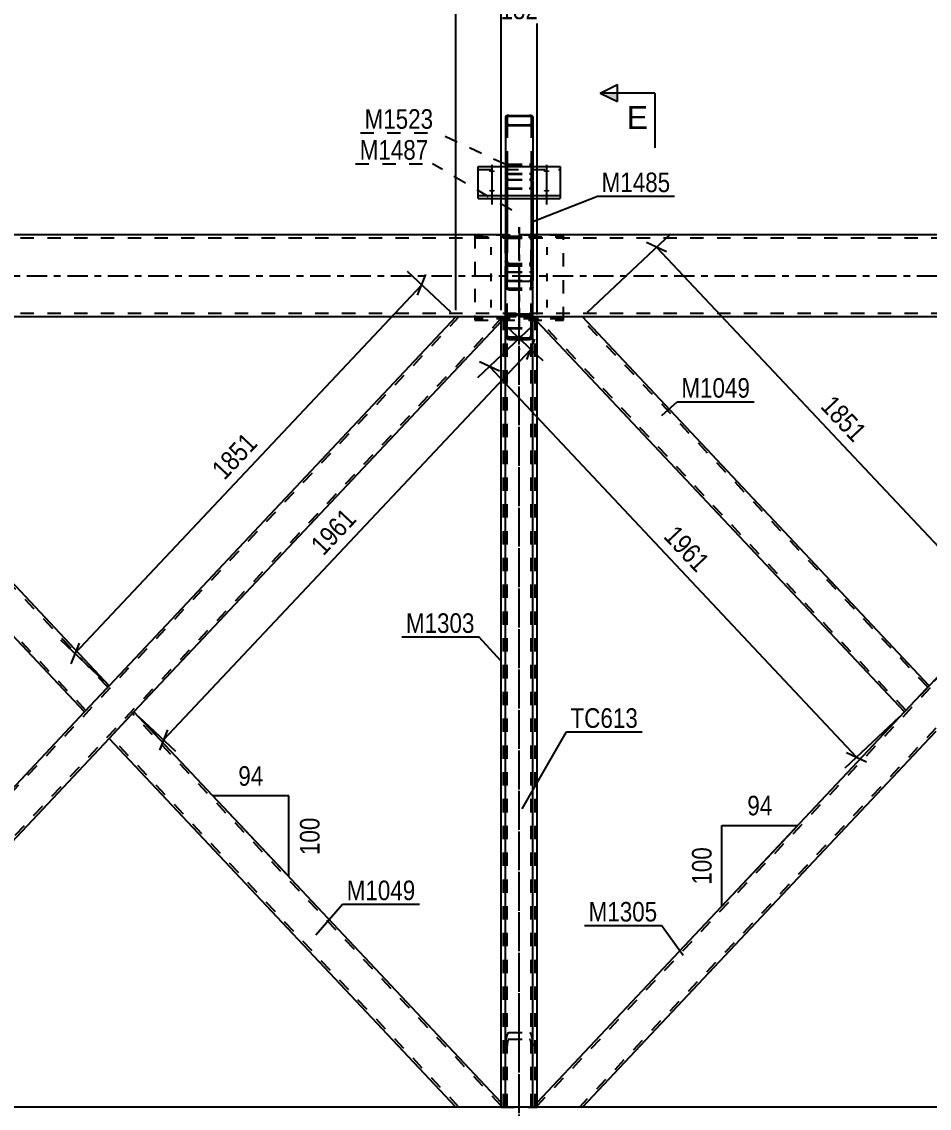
# Model space of a CAD drawing. Header units: millimetres. Extents: x 0 to 1189, y 0 to 841.
# Drawn here: x 655.9 to 788.7, y 526.5 to 685.4 of the extents above; entities that cross this region are included whole.
import ezdxf

# ---------------------------------------------------------------- set-up
doc = ezdxf.new("R2010")
doc.units = ezdxf.units.MM
doc.linetypes.add('DXK_LINE_DOT2', pattern=[3.9198, 1.9599, -1.9599])
doc.linetypes.add('DXK_LINE_DOT3', pattern=[5.9187, 2.979, -0.9799, 0.9799, -0.9799])
doc.styles.add('Arial', font='ARIAL.TTF', dxfattribs={"height": 0.2})
doc.styles.add('Arial Narrow', font='ARIALN.TTF', dxfattribs={"height": 0.2})

# ---------------------------------------------------------------- blocks, each defined once
blk = doc.blocks.new('Part-814467843-4843 - 4692')
at = {"color": 7, "linetype": 'DXK_LINE_DOT2'}
for p, q in [((839.86, 642.25), (731.33, 526.84)), ((846.05, 642.25), (839.42, 642.25)), ((846.05, 642.05), (737.51, 526.65)), ((788.69, 588.3), (785.06, 584.45)), ((792.31, 584.45), (788.69, 580.59)), ((737.95, 526.65), (731.33, 526.65))]:
    blk.add_line(p, q, dxfattribs=at)
at = {"color": 2, "linetype": 'Continuous'}
for p, q in [((839.42, 642.25), (788.69, 588.3)), ((846.05, 641.59), (846.05, 642.25)), ((846.05, 641.59), (792.31, 584.45)), ((785.06, 584.45), (731.33, 527.31)), ((788.69, 580.59), (737.95, 526.65)), ((731.33, 526.65), (731.33, 527.31))]:
    blk.add_line(p, q, dxfattribs=at)
blk = doc.blocks.new('Part-814467843-4848 - 4692')
at = {"color": 2, "linetype": 'Continuous'}
for p, q in [((611.32, 641.59), (611.32, 642.25)), ((668.68, 588.3), (617.95, 642.25)), ((665.06, 584.45), (611.32, 641.59)), ((668.68, 588.3), (668.25, 587.83)), ((668.25, 587.83), (665.06, 584.45))]:
    blk.add_line(p, q, dxfattribs=at)
at = {"color": 7, "linetype": 'DXK_LINE_DOT2'}
for p, q in [((617.95, 642.25), (611.32, 642.25)), ((668.47, 588.07), (617.51, 642.25)), ((665.28, 584.68), (611.32, 642.05)), ((668.65, 588.26), (668.25, 587.83)), ((665.28, 584.68), (665.3, 584.7))]:
    blk.add_line(p, q, dxfattribs=at)
blk = doc.blocks.new('Part-814467843-4720 - 4692')
at = {"color": 2, "linetype": 'Continuous'}
for p, q in [((722.68, 659.56), (722.68, 664.26)), ((722.68, 664.26), (734.68, 664.26)), ((734.68, 664.26), (734.68, 659.56)), ((722.68, 660.01), (734.68, 660.01)), ((722.68, 659.56), (734.68, 659.56))]:
    blk.add_line(p, q, dxfattribs=at)
at = {"color": 7, "linetype": 'DXK_LINE_DOT2'}
blk.add_line((722.68, 663.8), (734.68, 663.8), dxfattribs=at)
blk = doc.blocks.new('Part-814467843-4857 - 4692')
at = {"color": 7, "linetype": 'DXK_LINE_DOT2'}
for p, q in [((719.86, 642.25), (611.32, 526.84)), ((726.05, 642.25), (719.42, 642.25)), ((726.05, 642.05), (617.51, 526.65)), ((668.68, 588.3), (665.06, 584.45)), ((672.31, 584.45), (668.68, 580.59)), ((617.95, 526.65), (611.32, 526.65))]:
    blk.add_line(p, q, dxfattribs=at)
at = {"color": 2, "linetype": 'Continuous'}
for p, q in [((719.42, 642.25), (668.68, 588.3)), ((726.05, 641.59), (726.05, 642.25)), ((726.05, 641.59), (672.31, 584.45)), ((665.06, 584.45), (611.32, 527.31)), ((668.68, 580.59), (617.95, 526.65)), ((611.32, 526.65), (611.32, 527.31))]:
    blk.add_line(p, q, dxfattribs=at)
blk = doc.blocks.new('Bolt-814467843-4730 - 4692')
at = {"linetype": 'Continuous'}
for points in [[(732.68, 663.42), (732.59, 663.42), (732.51, 663.43), (732.43, 663.45), (732.36, 663.47), (732.3, 663.5), (732.27, 663.53), (732.25, 663.56), (732.25, 663.59), (732.27, 663.62), (732.3, 663.65), (732.36, 663.67), (732.43, 663.69), (732.51, 663.71), (732.59, 663.72), (732.68, 663.72), (732.78, 663.72), (732.86, 663.71), (732.94, 663.69), (733.01, 663.67), (733.07, 663.65), (733.1, 663.62), (733.12, 663.59), (733.12, 663.56), (733.1, 663.53), (733.07, 663.5), (733.01, 663.47), (732.94, 663.45), (732.86, 663.43), (732.78, 663.42)], [(732.68, 660.55), (732.59, 660.55), (732.51, 660.56), (732.43, 660.58), (732.36, 660.6), (732.3, 660.62), (732.27, 660.65), (732.25, 660.68), (732.25, 660.71), (732.27, 660.75), (732.3, 660.77), (732.36, 660.8), (732.43, 660.82), (732.51, 660.84), (732.59, 660.85), (732.68, 660.85), (732.78, 660.85), (732.86, 660.84), (732.94, 660.82), (733.01, 660.8), (733.07, 660.77), (733.1, 660.75), (733.12, 660.71), (733.12, 660.68), (733.1, 660.65), (733.07, 660.62), (733.01, 660.6), (732.94, 660.58), (732.86, 660.56), (732.78, 660.55)]]:
    blk.add_hatch(color=1, dxfattribs=at).paths.add_polyline_path(points)
at = {"color": 1, "linetype": 'Continuous'}
for p, q in [((732.68, 664.51), (732.68, 661.58)), ((732.68, 661.64), (732.68, 658.71))]:
    blk.add_line(p, q, dxfattribs=at)
blk = doc.blocks.new('Part-814467843-4765 - 4692')
at = {"color": 7, "linetype": 'DXK_LINE_DOT2'}
for p, q in [((726.68, 664.41), (726.72, 664.47)), ((726.72, 664.47), (726.82, 664.53)), ((726.72, 664.47), (726.72, 664.47)), ((726.82, 664.53), (726.98, 664.57)), ((726.82, 664.53), (726.82, 664.53)), ((726.94, 664.44), (726.92, 664.41)), ((726.99, 664.47), (726.94, 664.44)), ((726.98, 664.57), (727.16, 664.58)), ((727.07, 664.49), (726.99, 664.47)), ((727.16, 664.49), (727.07, 664.49)), ((727.16, 664.58), (730.2, 664.58)), ((727.16, 664.49), (730.2, 664.49)), ((730.2, 664.58), (730.39, 664.57)), ((730.29, 664.49), (730.2, 664.49)), ((730.37, 664.47), (730.29, 664.49)), ((730.42, 664.44), (730.37, 664.47)), ((730.39, 664.57), (730.54, 664.53)), ((730.44, 664.41), (730.42, 664.44)), ((730.54, 664.53), (730.65, 664.47)), ((730.65, 664.47), (730.68, 664.41)), ((726.68, 664.26), (726.68, 659.56)), ((726.72, 663.23), (726.68, 663.3)), ((726.82, 663.18), (726.72, 663.23)), ((726.98, 663.14), (726.82, 663.18)), ((726.92, 664.41), (726.92, 653.93)), ((726.92, 663.3), (726.94, 663.27)), ((726.94, 663.27), (726.99, 663.24)), ((727.16, 663.12), (726.98, 663.14)), ((726.99, 663.24), (727.07, 663.22)), ((727.07, 663.22), (727.16, 663.21)), ((727.16, 663.21), (730.2, 663.21)), ((727.16, 663.12), (730.2, 663.12)), ((730.2, 663.21), (730.29, 663.22)), ((730.39, 663.14), (730.2, 663.12)), ((730.29, 663.22), (730.37, 663.24)), ((730.37, 663.24), (730.42, 663.27)), ((730.54, 663.18), (730.39, 663.14)), ((730.42, 663.27), (730.44, 663.3)), ((730.44, 664.41), (730.44, 653.93)), ((730.65, 663.23), (730.54, 663.18)), ((730.68, 663.3), (730.65, 663.23)), ((730.68, 664.41), (730.68, 653.93)), ((730.68, 654.25), (726.68, 654.25)), ((726.68, 654.25), (726.68, 653.93)), ((726.92, 654.07), (726.68, 654.07)), ((726.68, 653.93), (726.72, 653.87)), ((726.72, 653.87), (726.82, 653.81)), ((726.82, 653.81), (726.98, 653.77)), ((726.94, 653.9), (726.92, 653.93)), ((726.99, 653.87), (726.94, 653.9)), ((726.98, 653.77), (727.16, 653.76)), ((727.07, 653.85), (726.99, 653.87)), ((727.16, 653.85), (727.07, 653.85)), ((727.16, 653.85), (730.2, 653.85)), ((727.16, 653.76), (730.2, 653.76)), ((730.29, 653.85), (730.2, 653.85)), ((730.2, 653.76), (730.39, 653.77)), ((730.37, 653.87), (730.29, 653.85)), ((730.42, 653.9), (730.37, 653.87)), ((730.39, 653.77), (730.54, 653.81)), ((730.44, 653.93), (730.42, 653.9)), ((730.44, 654.07), (730.68, 654.07)), ((730.54, 653.81), (730.65, 653.87)), ((730.65, 653.87), (730.68, 653.93))]:
    blk.add_line(p, q, dxfattribs=at)
at = {"color": 2, "linetype": 'Continuous'}
for p, q in [((726.68, 664.41), (726.68, 664.26)), ((726.68, 664.41), (726.68, 664.41)), ((726.68, 659.56), (726.68, 654.25))]:
    blk.add_line(p, q, dxfattribs=at)
blk = doc.blocks.new('Bolt-814467843-4852 - 4692')
at = {"linetype": 'Continuous'}
for points in [[(724.68, 663.42), (724.59, 663.42), (724.51, 663.43), (724.43, 663.45), (724.36, 663.47), (724.3, 663.5), (724.27, 663.53), (724.25, 663.56), (724.25, 663.59), (724.27, 663.62), (724.3, 663.65), (724.36, 663.67), (724.43, 663.69), (724.51, 663.71), (724.59, 663.72), (724.68, 663.72), (724.78, 663.72), (724.86, 663.71), (724.94, 663.69), (725.01, 663.67), (725.07, 663.65), (725.1, 663.62), (725.12, 663.59), (725.12, 663.56), (725.1, 663.53), (725.07, 663.5), (725.01, 663.47), (724.94, 663.45), (724.86, 663.43), (724.78, 663.42)], [(724.68, 660.55), (724.59, 660.55), (724.51, 660.56), (724.43, 660.58), (724.36, 660.6), (724.3, 660.62), (724.27, 660.65), (724.25, 660.68), (724.25, 660.71), (724.27, 660.75), (724.3, 660.77), (724.36, 660.8), (724.43, 660.82), (724.51, 660.84), (724.59, 660.85), (724.68, 660.85), (724.78, 660.85), (724.86, 660.84), (724.94, 660.82), (725.01, 660.8), (725.07, 660.77), (725.1, 660.75), (725.12, 660.71), (725.12, 660.68), (725.1, 660.65), (725.07, 660.62), (725.01, 660.6), (724.94, 660.58), (724.86, 660.56), (724.78, 660.55)]]:
    blk.add_hatch(color=1, dxfattribs=at).paths.add_polyline_path(points)
at = {"color": 1, "linetype": 'Continuous'}
for p, q in [((724.68, 664.51), (724.68, 661.58)), ((724.68, 661.64), (724.68, 658.71))]:
    blk.add_line(p, q, dxfattribs=at)
blk = doc.blocks.new('Part-814467843-5156 - 4692')
at = {"color": 7, "linetype": 'DXK_LINE_DOT2'}
for p, q in [((726.72, 662.27), (726.68, 662.21)), ((726.68, 662.21), (726.68, 659.56)), ((726.82, 662.32), (726.72, 662.27)), ((726.98, 662.36), (726.82, 662.32)), ((726.92, 662.21), (726.94, 662.24)), ((726.92, 662.21), (726.92, 647.65)), ((726.94, 662.24), (726.99, 662.26)), ((727.16, 662.37), (726.98, 662.36)), ((726.99, 662.26), (727.07, 662.28)), ((727.07, 662.28), (727.16, 662.29)), ((727.16, 662.37), (730.2, 662.37)), ((727.16, 662.29), (730.2, 662.29)), ((730.39, 662.36), (730.2, 662.37)), ((730.2, 662.29), (730.3, 662.28)), ((730.3, 662.28), (730.37, 662.26)), ((730.37, 662.26), (730.42, 662.24)), ((730.54, 662.32), (730.39, 662.36)), ((730.42, 662.24), (730.44, 662.21)), ((730.44, 662.21), (730.44, 647.65)), ((730.65, 662.27), (730.54, 662.32)), ((730.68, 662.21), (730.65, 662.27)), ((730.68, 662.21), (730.68, 659.56)), ((726.68, 661.17), (726.72, 661.1)), ((726.72, 661.1), (726.82, 661.05)), ((726.82, 661.05), (726.98, 661.02)), ((726.94, 661.14), (726.92, 661.17)), ((726.99, 661.11), (726.94, 661.14)), ((726.98, 661.02), (727.16, 661)), ((727.07, 661.09), (726.99, 661.11)), ((727.16, 661.09), (727.07, 661.09)), ((727.16, 661.09), (730.2, 661.09)), ((727.16, 661), (730.2, 661)), ((730.3, 661.09), (730.2, 661.09)), ((730.2, 661), (730.39, 661.02)), ((730.37, 661.11), (730.3, 661.09)), ((730.42, 661.14), (730.37, 661.11)), ((730.39, 661.02), (730.54, 661.05)), ((730.44, 661.17), (730.42, 661.14)), ((730.54, 661.05), (730.65, 661.1)), ((730.65, 661.1), (730.68, 661.17)), ((726.68, 648.69), (726.72, 648.76)), ((726.72, 648.76), (726.82, 648.81)), ((726.82, 648.81), (726.98, 648.85)), ((726.94, 648.73), (726.92, 648.69)), ((726.99, 648.75), (726.94, 648.73)), ((726.98, 648.85), (727.16, 648.86)), ((727.07, 648.77), (726.99, 648.75)), ((727.16, 648.78), (727.07, 648.77)), ((727.16, 648.86), (730.2, 648.86)), ((727.16, 648.78), (730.2, 648.78)), ((730.2, 648.86), (730.39, 648.85)), ((730.3, 648.77), (730.2, 648.78)), ((730.37, 648.75), (730.3, 648.77)), ((730.37, 648.75), (730.39, 648.75)), ((730.39, 648.85), (730.54, 648.81)), ((730.39, 648.75), (730.42, 648.73)), ((730.44, 648.69), (730.42, 648.73)), ((730.54, 648.81), (730.65, 648.76)), ((730.65, 648.76), (730.68, 648.69)), ((726.92, 647.65), (726.94, 647.62)), ((726.94, 647.62), (726.99, 647.6)), ((726.99, 647.6), (727.07, 647.58)), ((727.07, 647.58), (727.16, 647.57)), ((727.16, 647.57), (730.2, 647.57)), ((730.2, 647.57), (730.3, 647.58)), ((730.3, 647.58), (730.37, 647.6)), ((730.37, 647.6), (730.42, 647.62)), ((730.42, 647.62), (730.44, 647.65))]:
    blk.add_line(p, q, dxfattribs=at)
at = {"color": 2, "linetype": 'Continuous'}
for p, q in [((726.68, 659.56), (726.68, 647.65)), ((730.68, 659.56), (730.68, 647.65)), ((726.72, 647.59), (726.68, 647.65)), ((726.82, 647.54), (726.72, 647.59)), ((726.98, 647.5), (726.82, 647.54)), ((727.16, 647.49), (726.98, 647.5)), ((727.16, 647.49), (730.2, 647.49)), ((730.39, 647.5), (730.2, 647.49)), ((730.54, 647.54), (730.39, 647.5)), ((730.65, 647.59), (730.54, 647.54)), ((730.68, 647.65), (730.65, 647.59))]:
    blk.add_line(p, q, dxfattribs=at)
blk = doc.blocks.new('Part-814467843-4838 - 4692')
at = {"color": 2, "linetype": 'Continuous'}
for p, q in [((731.33, 641.59), (731.33, 642.25)), ((788.69, 588.3), (737.95, 642.25)), ((785.06, 584.45), (731.33, 641.59)), ((788.69, 588.3), (788.25, 587.83)), ((788.25, 587.83), (785.06, 584.45))]:
    blk.add_line(p, q, dxfattribs=at)
at = {"color": 7, "linetype": 'DXK_LINE_DOT2'}
for p, q in [((737.95, 642.25), (731.33, 642.25)), ((788.47, 588.07), (737.51, 642.25)), ((785.28, 584.68), (731.33, 642.05)), ((788.65, 588.26), (788.25, 587.83)), ((785.28, 584.68), (785.3, 584.7))]:
    blk.add_line(p, q, dxfattribs=at)
blk = doc.blocks.new('Part-814467843-4850 - 4692')
at = {"color": 7, "linetype": 'DXK_LINE_DOT3'}
blk.add_line((728.68, 519.86), (728.68, 649.63), dxfattribs=at)
at = {"color": 7, "linetype": 'DXK_LINE_DOT2'}
for p, q in [((726.82, 640.58), (726.72, 640.53)), ((726.98, 640.62), (726.82, 640.58)), ((727.16, 640.63), (726.98, 640.62)), ((727.16, 640.63), (730.2, 640.63)), ((730.2, 640.63), (730.39, 640.62)), ((730.39, 640.62), (730.42, 640.61)), ((730.42, 640.61), (730.54, 640.58)), ((730.65, 640.53), (730.54, 640.58)), ((726.72, 640.53), (726.68, 640.47)), ((726.68, 639.42), (726.68, 640.47)), ((726.68, 639.41), (726.68, 639.42)), ((726.68, 639.42), (726.68, 639.41)), ((726.68, 639.42), (726.72, 639.36)), ((726.72, 639.36), (726.82, 639.31)), ((726.82, 639.31), (726.98, 639.27)), ((726.92, 640.47), (726.94, 640.5)), ((726.92, 526.65), (726.92, 640.47)), ((726.94, 639.39), (726.92, 639.42)), ((726.94, 640.5), (726.99, 640.53)), ((726.99, 639.36), (726.94, 639.39)), ((726.98, 639.27), (726.99, 639.27)), ((726.99, 640.53), (727.07, 640.54)), ((727.07, 639.35), (726.99, 639.36)), ((726.99, 639.27), (727.16, 639.26)), ((727.07, 640.54), (727.16, 640.55)), ((727.16, 639.34), (727.07, 639.35)), ((727.16, 640.55), (730.2, 640.55)), ((727.16, 639.34), (730.2, 639.34)), ((727.16, 639.26), (730.2, 639.26)), ((730.2, 640.55), (730.3, 640.54)), ((730.3, 639.35), (730.2, 639.34)), ((730.2, 639.26), (730.39, 639.27)), ((730.3, 640.54), (730.37, 640.53)), ((730.37, 639.36), (730.3, 639.35)), ((730.37, 640.53), (730.42, 640.5)), ((730.42, 639.39), (730.37, 639.36)), ((730.39, 639.27), (730.54, 639.31)), ((730.42, 640.5), (730.44, 640.47)), ((730.44, 639.42), (730.42, 639.39)), ((730.44, 526.65), (730.44, 640.47)), ((730.54, 639.31), (730.65, 639.36)), ((730.68, 640.47), (730.65, 640.53)), ((730.65, 639.36), (730.68, 639.42)), ((730.68, 639.41), (730.68, 640.47)), ((726.98, 537.41), (727.16, 537.55)), ((727.16, 537.55), (730.2, 537.55)), ((730.2, 537.55), (730.39, 537.41)), ((726.68, 535.63), (726.72, 536.37)), ((726.94, 536), (726.92, 535.63)), ((727.16, 536.59), (727.07, 536.52)), ((727.16, 536.59), (730.2, 536.59)), ((730.3, 536.52), (730.2, 536.59)), ((730.44, 535.63), (730.42, 536)), ((730.65, 536.37), (730.68, 535.63)), ((730.39, 526.65), (730.2, 526.65)), ((730.54, 526.65), (730.44, 526.65))]:
    blk.add_line(p, q, dxfattribs=at)
at = {"color": 2, "linetype": 'Continuous'}
for p, q in [((726.68, 526.65), (726.68, 639.41)), ((730.68, 526.65), (730.68, 639.41)), ((730.2, 526.65), (726.68, 526.65)), ((730.54, 526.65), (730.2, 526.65)), ((730.65, 526.65), (730.54, 526.65)), ((730.68, 526.65), (730.65, 526.65))]:
    blk.add_line(p, q, dxfattribs=at)
at = {"color": 7, "linetype": 'DXK_LINE_DOT2'}
for centre, radius, start, end in [((729.52, 536.22), 2.8, 154.9513, 176.9968), ((727.85, 536.22), 2.8, 3.0032, 25.0487), ((728.34, 535.92), 1.4, 154.9513, 176.9968), ((729.03, 535.92), 1.4, 3.0032, 25.0487)]:
    blk.add_arc(centre, radius, start, end, dxfattribs=at)
blk = doc.blocks.new('Part-814467843-4893 - 4692')
at = {"color": 7, "linetype": 'DXK_LINE_DOT3'}
blk.add_line((728.69, 516.65), (728.69, 652.25), dxfattribs=at)
at = {"color": 7, "linetype": 'DXK_LINE_DOT2'}
for p, q in [((731.33, 642.25), (726.05, 642.25)), ((726.05, 641.59), (726.05, 642.25)), ((726.37, 526.65), (726.37, 642.25)), ((731.01, 526.65), (731.01, 642.25)), ((731.33, 641.59), (731.33, 642.25)), ((726.05, 526.65), (726.05, 527.31)), ((726.05, 526.65), (731.33, 526.65)), ((731.33, 526.65), (731.33, 527.31))]:
    blk.add_line(p, q, dxfattribs=at)
at = {"color": 2, "linetype": 'Continuous'}
for p, q in [((726.05, 527.31), (726.05, 641.59)), ((731.33, 527.31), (731.33, 641.59))]:
    blk.add_line(p, q, dxfattribs=at)
blk = doc.blocks.new('Part-814467843-5125 - 4692')
at = {"color": 7, "linetype": 'DXK_LINE_DOT3'}
blk.add_line((728.68, 655.36), (728.68, 637.42), dxfattribs=at)
at = {"color": 7, "linetype": 'DXK_LINE_DOT2'}
for p, q in [((726.68, 653.56), (726.72, 653.76)), ((726.68, 647.65), (726.68, 653.56)), ((726.94, 653.66), (726.92, 653.56)), ((726.92, 642.27), (726.92, 653.56)), ((726.99, 653.74), (726.94, 653.66)), ((726.98, 654.03), (727.16, 654.07)), ((727.07, 653.8), (726.99, 653.74)), ((727.16, 653.82), (727.07, 653.8)), ((727.16, 654.07), (730.2, 654.07)), ((727.16, 653.82), (730.2, 653.82)), ((730.2, 654.07), (730.39, 654.03)), ((730.3, 653.8), (730.2, 653.82)), ((730.37, 653.74), (730.3, 653.8)), ((730.42, 653.66), (730.37, 653.74)), ((730.44, 653.56), (730.42, 653.66)), ((730.44, 642.27), (730.44, 653.56)), ((730.65, 653.76), (730.68, 653.56)), ((730.68, 647.65), (730.68, 653.56)), ((726.72, 650.13), (726.68, 650.33)), ((726.92, 650.33), (726.94, 650.23)), ((726.94, 650.23), (726.99, 650.15)), ((726.99, 650.15), (727.07, 650.09)), ((730.3, 650.09), (730.37, 650.15)), ((730.37, 650.15), (730.42, 650.23)), ((730.42, 650.23), (730.44, 650.33)), ((730.68, 650.33), (730.65, 650.13)), ((727.16, 649.82), (726.98, 649.85)), ((727.07, 650.09), (727.16, 650.07)), ((727.16, 650.07), (730.2, 650.07)), ((727.16, 649.82), (730.2, 649.82)), ((730.2, 650.07), (730.3, 650.09)), ((730.39, 649.85), (730.2, 649.82))]:
    blk.add_line(p, q, dxfattribs=at)
at = {"color": 2, "linetype": 'Continuous'}
for p, q in [((726.68, 639.41), (726.68, 647.65)), ((730.68, 642.27), (730.68, 647.65)), ((726.72, 642.44), (726.68, 642.27)), ((726.82, 642.59), (726.72, 642.44)), ((726.98, 642.68), (726.82, 642.59)), ((726.92, 642.27), (726.94, 642.35)), ((726.92, 639.41), (726.92, 642.27)), ((726.94, 642.35), (726.99, 642.43)), ((727.16, 642.72), (726.98, 642.68)), ((726.99, 642.43), (727.07, 642.48)), ((727.07, 642.48), (727.16, 642.49)), ((727.16, 642.72), (730.2, 642.72)), ((727.16, 642.49), (730.2, 642.49)), ((730.39, 642.68), (730.2, 642.72)), ((730.2, 642.49), (730.3, 642.48)), ((730.3, 642.48), (730.37, 642.43)), ((730.37, 642.43), (730.42, 642.35)), ((730.54, 642.59), (730.39, 642.68)), ((730.42, 642.35), (730.44, 642.27)), ((730.44, 639.41), (730.44, 642.27)), ((730.65, 642.44), (730.54, 642.59)), ((730.68, 642.27), (730.65, 642.44)), ((730.68, 639.41), (730.68, 642.27)), ((726.68, 639.41), (726.72, 639.24)), ((726.72, 639.24), (726.82, 639.09)), ((726.82, 639.09), (726.98, 638.99)), ((726.94, 639.32), (726.92, 639.41)), ((726.99, 639.25), (726.94, 639.32)), ((726.98, 638.99), (727.16, 638.96)), ((727.07, 639.2), (726.99, 639.25)), ((727.16, 639.19), (727.07, 639.2)), ((727.16, 639.19), (730.2, 639.19)), ((730.3, 639.2), (730.2, 639.19)), ((730.2, 638.96), (730.39, 638.99)), ((730.37, 639.25), (730.3, 639.2)), ((730.42, 639.32), (730.37, 639.25)), ((730.39, 638.99), (730.54, 639.09)), ((730.44, 639.41), (730.42, 639.32)), ((730.54, 639.09), (730.65, 639.24)), ((730.65, 639.24), (730.68, 639.41)), ((727.16, 638.96), (730.2, 638.96))]:
    blk.add_line(p, q, dxfattribs=at)
at = {"color": 7, "linetype": 'DXK_LINE_DOT2'}
for centre, start, end in [((727.18, 653.58), 114.3196, 159.2414), ((730.18, 653.58), 20.7586, 65.6804), ((727.18, 650.31), 200.7586, 245.6804), ((730.18, 650.31), 294.3196, 339.2414)]:
    blk.add_arc(centre, 0.496, start, end, dxfattribs=at)
blk = doc.blocks.new('Part-814467843-4957 - 4692')
at = {"color": 7, "linetype": 'DXK_LINE_DOT2'}
for p, q in [((1096.69, 653.77), (118.04, 653.77)), ((730.68, 654.25), (726.68, 654.25)), ((1096.69, 642.73), (118.04, 642.73)), ((1096.69, 642.25), (131.08, 642.25)), ((730.68, 642.25), (726.68, 642.25))]:
    blk.add_line(p, q, dxfattribs=at)
at = {"color": 2, "linetype": 'Continuous'}
for p, q in [((726.68, 654.25), (490.69, 654.25)), ((966.69, 654.25), (730.68, 654.25)), ((726.68, 642.25), (490.69, 642.25)), ((966.69, 642.25), (730.68, 642.25))]:
    blk.add_line(p, q, dxfattribs=at)
at = {"color": 7, "linetype": 'DXK_LINE_DOT3'}
blk.add_line((118.04, 648.25), (1096.69, 648.25), dxfattribs=at)
blk = doc.blocks.new('Part-814467843-4962 - 4692')
at = {"color": 7, "linetype": 'DXK_LINE_DOT2'}
for p, q in [((1047.69, 526.65), (131.08, 526.65)), ((730.68, 526.65), (726.68, 526.65))]:
    blk.add_line(p, q, dxfattribs=at)
at = {"color": 2, "linetype": 'Continuous'}
for p, q in [((726.68, 526.65), (490.69, 526.65)), ((966.69, 526.65), (730.68, 526.65))]:
    blk.add_line(p, q, dxfattribs=at)
blk = doc.blocks.new('Bolt-814467843-5008 - 4692')
at = {"color": 1, "linetype": 'DXK_LINE_DOT2'}
for p, q in [((724.58, 651.33), (724.58, 652.46)), ((728.68, 651.33), (728.68, 652.46)), ((732.78, 651.33), (732.78, 652.46)), ((724.58, 647.47), (724.58, 648.61)), ((732.78, 647.47), (732.78, 648.61)), ((724.58, 643.62), (724.58, 644.76)), ((728.68, 643.62), (728.68, 644.76)), ((732.78, 643.62), (732.78, 644.76))]:
    blk.add_line(p, q, dxfattribs=at)
blk = doc.blocks.new('Part-814467843-5011 - 4692')
at = {"color": 7, "linetype": 'DXK_LINE_DOT2'}
for p, q in [((735.18, 654.2), (722.18, 654.2)), ((722.18, 654.2), (722.18, 641.76)), ((722.18, 653.98), (735.18, 653.98)), ((735.18, 641.76), (735.18, 654.2)), ((735.18, 641.98), (722.18, 641.98)), ((722.18, 641.76), (735.18, 641.76))]:
    blk.add_line(p, q, dxfattribs=at)
blk = doc.blocks.new('Part-814467843-5036 - 4692')
at = {"color": 7, "linetype": 'DXK_LINE_DOT3'}
blk.add_line((728.68, 644.67), (728.68, 655.36), dxfattribs=at)
at = {"color": 7, "linetype": 'DXK_LINE_DOT2'}
for p, q in [((726.71, 653.73), (726.68, 653.56)), ((726.68, 653.56), (726.68, 646.66)), ((726.72, 653.76), (726.71, 653.73)), ((726.92, 653.56), (726.94, 653.66)), ((726.92, 653.56), (726.92, 646.66)), ((726.94, 653.66), (726.99, 653.74)), ((727.16, 654.07), (726.98, 654.03)), ((726.99, 653.74), (727.07, 653.8)), ((727.07, 653.8), (727.16, 653.82)), ((727.16, 654.07), (730.2, 654.07)), ((727.16, 653.82), (730.2, 653.82)), ((730.39, 654.03), (730.2, 654.07)), ((730.2, 653.82), (730.3, 653.8)), ((730.3, 653.8), (730.37, 653.74)), ((730.37, 653.74), (730.42, 653.66)), ((730.42, 653.66), (730.44, 653.56)), ((730.44, 653.56), (730.44, 646.66)), ((730.65, 653.73), (730.65, 653.76)), ((730.68, 653.56), (730.65, 653.73)), ((730.68, 653.56), (730.68, 646.66)), ((726.68, 650.33), (726.72, 650.13)), ((726.94, 650.23), (726.92, 650.33)), ((726.99, 650.15), (726.94, 650.23)), ((727.07, 650.09), (726.99, 650.15)), ((730.37, 650.15), (730.3, 650.09)), ((730.42, 650.23), (730.37, 650.15)), ((730.44, 650.33), (730.42, 650.23)), ((730.65, 650.13), (730.68, 650.33)), ((726.68, 649.52), (726.72, 649.69)), ((726.72, 649.69), (726.82, 649.84)), ((726.82, 649.84), (726.98, 649.93)), ((726.94, 649.6), (726.92, 649.52)), ((726.99, 649.68), (726.94, 649.6)), ((726.98, 649.93), (727.16, 649.97)), ((726.98, 649.85), (727.16, 649.82)), ((727.07, 649.73), (726.99, 649.68)), ((727.16, 650.07), (727.07, 650.09)), ((727.16, 649.74), (727.07, 649.73)), ((727.16, 650.07), (730.2, 650.07)), ((727.16, 649.97), (730.2, 649.97)), ((727.16, 649.82), (730.2, 649.82)), ((727.16, 649.74), (730.2, 649.74)), ((730.3, 650.09), (730.2, 650.07)), ((730.2, 649.97), (730.39, 649.93)), ((730.2, 649.82), (730.39, 649.85)), ((730.3, 649.73), (730.2, 649.74)), ((730.37, 649.68), (730.3, 649.73)), ((730.42, 649.6), (730.37, 649.68)), ((730.39, 649.93), (730.54, 649.84)), ((730.44, 649.52), (730.42, 649.6)), ((730.54, 649.84), (730.65, 649.69)), ((730.65, 649.69), (730.68, 649.52)), ((726.72, 646.49), (726.68, 646.66)), ((726.82, 646.34), (726.72, 646.49)), ((726.98, 646.24), (726.82, 646.34)), ((726.92, 646.66), (726.94, 646.57)), ((726.94, 646.57), (726.99, 646.5)), ((727.16, 646.21), (726.98, 646.24)), ((726.99, 646.5), (727.07, 646.45)), ((727.07, 646.45), (727.16, 646.43)), ((727.16, 646.43), (730.2, 646.43)), ((727.16, 646.21), (730.2, 646.21)), ((730.2, 646.43), (730.3, 646.45)), ((730.39, 646.24), (730.2, 646.21)), ((730.3, 646.45), (730.37, 646.5)), ((730.37, 646.5), (730.42, 646.57)), ((730.54, 646.34), (730.39, 646.24)), ((730.42, 646.57), (730.44, 646.66)), ((730.65, 646.49), (730.54, 646.34)), ((730.68, 646.66), (730.65, 646.49))]:
    blk.add_line(p, q, dxfattribs=at)
for centre, start, end in [((727.18, 653.58), 114.32, 159.2417), ((730.18, 653.58), 20.7583, 65.68), ((727.18, 650.31), 200.7583, 245.68), ((730.18, 650.31), 294.32, 339.2417)]:
    blk.add_arc(centre, 0.496, start, end, dxfattribs=at)
blk = doc.blocks.new('Part-814467843-5067 - 4692')
at = {"color": 2, "linetype": 'Continuous'}
for p, q in [((672.31, 584.45), (668.68, 580.59)), ((726.05, 527.31), (672.31, 584.45)), ((719.42, 526.65), (668.68, 580.59)), ((726.05, 526.65), (726.05, 527.31))]:
    blk.add_line(p, q, dxfattribs=at)
at = {"color": 7, "linetype": 'DXK_LINE_DOT2'}
for p, q in [((726.05, 526.84), (672.09, 584.21)), ((668.9, 580.83), (668.92, 580.84)), ((719.86, 526.65), (668.9, 580.83)), ((726.05, 526.65), (719.42, 526.65))]:
    blk.add_line(p, q, dxfattribs=at)
blk = doc.blocks.new('Part-814467843-5130 - 4692')
at = {"color": 2, "linetype": 'Continuous'}
for p, q in [((726.72, 671.59), (726.68, 671.53)), ((726.68, 671.53), (726.68, 664.26)), ((726.82, 671.65), (726.72, 671.59)), ((726.98, 671.69), (726.82, 671.65)), ((726.92, 671.53), (726.94, 671.56)), ((726.92, 671.53), (726.92, 670.42)), ((726.94, 671.56), (726.99, 671.59)), ((727.16, 671.7), (726.98, 671.69)), ((726.99, 671.59), (727.07, 671.61)), ((727.07, 671.61), (727.16, 671.61)), ((727.16, 671.7), (730.2, 671.7)), ((727.16, 671.61), (730.2, 671.61)), ((730.39, 671.69), (730.2, 671.7)), ((730.2, 671.61), (730.3, 671.61)), ((730.3, 671.61), (730.37, 671.59)), ((730.37, 671.59), (730.42, 671.56)), ((730.54, 671.65), (730.39, 671.69)), ((730.42, 671.56), (730.44, 671.53)), ((730.44, 671.53), (730.44, 670.42)), ((730.65, 671.59), (730.54, 671.65)), ((730.68, 671.53), (730.65, 671.59)), ((730.68, 671.53), (730.68, 664.26)), ((726.68, 670.42), (726.72, 670.35)), ((726.72, 670.35), (726.82, 670.3)), ((726.82, 670.3), (726.98, 670.26)), ((726.94, 670.39), (726.92, 670.42)), ((726.99, 670.36), (726.94, 670.39)), ((726.98, 670.26), (727.16, 670.24)), ((727.07, 670.34), (726.99, 670.36)), ((727.16, 670.33), (727.07, 670.34)), ((727.16, 670.33), (730.2, 670.33)), ((727.16, 670.24), (730.2, 670.24)), ((730.3, 670.34), (730.2, 670.33)), ((730.2, 670.24), (730.39, 670.26)), ((730.37, 670.36), (730.3, 670.34)), ((730.42, 670.39), (730.37, 670.36)), ((730.39, 670.26), (730.54, 670.3)), ((730.44, 670.42), (730.42, 670.39)), ((730.54, 670.3), (730.65, 670.35)), ((730.65, 670.35), (730.68, 670.42))]:
    blk.add_line(p, q, dxfattribs=at)
at = {"color": 7, "linetype": 'DXK_LINE_DOT2'}
for p, q in [((726.92, 670.42), (726.92, 654.05)), ((730.44, 670.42), (730.44, 654.05)), ((726.68, 664.26), (726.68, 654.05)), ((730.68, 664.26), (730.68, 654.05)), ((730.68, 654.25), (726.68, 654.25)), ((726.68, 654.07), (726.92, 654.07)), ((726.72, 653.99), (726.68, 654.05)), ((726.82, 653.93), (726.72, 653.99)), ((726.98, 653.89), (726.82, 653.93)), ((726.92, 654.05), (726.94, 654.02)), ((726.94, 654.02), (726.99, 653.99)), ((727.16, 653.88), (726.98, 653.89)), ((726.99, 653.99), (727.07, 653.97)), ((727.07, 653.97), (727.16, 653.96)), ((727.16, 653.96), (730.2, 653.96)), ((727.16, 653.88), (730.2, 653.88)), ((730.2, 653.96), (730.3, 653.97)), ((730.39, 653.89), (730.2, 653.88)), ((730.3, 653.97), (730.37, 653.99)), ((730.37, 653.99), (730.42, 654.02)), ((730.54, 653.93), (730.39, 653.89)), ((730.42, 654.02), (730.44, 654.05)), ((730.44, 654.07), (730.68, 654.07)), ((730.65, 653.99), (730.54, 653.93)), ((730.68, 654.05), (730.65, 653.99))]:
    blk.add_line(p, q, dxfattribs=at)
blk = doc.blocks.new('StraightDimension-814467843-5705 - 4692')
at = {"color": 7, "linetype": 'Continuous'}
for p, q in [((718.69, 642.93), (712.33, 648.91)), ((663.68, 593.01), (714.41, 646.96)), ((713.82, 645.45), (715, 648.46)), ((667.96, 588.98), (661.6, 594.96)), ((664.27, 594.51), (663.08, 591.51))]:
    blk.add_line(p, q, dxfattribs=at)
at = {"color": 0}
blk.add_wipeout([(691.41, 623.6), (688.35, 626.48), (682.52, 620.27), (685.58, 617.4)], dxfattribs=at)
at = {"color": 3, "style": 'Arial Narrow'}
blk.add_text('1851', height=2.863, rotation=46.7591, dxfattribs=at).set_placement((685.55, 618.25))
blk = doc.blocks.new('AngleDimension-814467843-5315 - 4692')
at = {"color": 7, "linetype": 'Continuous'}
for p, q in [((689.25, 566.43), (683.86, 572.16)), ((694.96, 572.16), (683.86, 572.16)), ((694.96, 560.36), (683.86, 572.16)), ((694.96, 560.36), (694.96, 572.16))]:
    blk.add_line(p, q, dxfattribs=at)
at = {"color": 0}
for points in [[(691.84, 573.06), (691.84, 577.26), (686.98, 577.26), (686.98, 573.06)], [(700.06, 569.6), (695.86, 569.6), (695.86, 562.92), (700.06, 562.92)]]:
    blk.add_wipeout(points, dxfattribs=at)
at = {"color": 3, "style": 'Arial Narrow'}
blk.add_text('94', height=2.863, dxfattribs=at).set_placement((687.58, 573.66))
blk.add_text('100', height=2.863, rotation=90.0002, dxfattribs=at).set_placement((699.46, 563.52))
blk = doc.blocks.new('AngleDimension-814467843-5329 - 4692')
at = {"color": 7, "linetype": 'Continuous'}
for p, q in [((758.33, 567.83), (769.43, 567.83)), ((758.33, 556.03), (769.43, 567.83)), ((758.33, 556.03), (758.33, 567.83)), ((763.39, 561.4), (769.43, 567.83))]:
    blk.add_line(p, q, dxfattribs=at)
at = {"color": 0}
for points in [[(766.31, 568.73), (766.31, 572.93), (761.46, 572.93), (761.46, 568.73)], [(757.43, 565.27), (753.23, 565.27), (753.23, 558.59), (757.43, 558.59)]]:
    blk.add_wipeout(points, dxfattribs=at)
at = {"color": 3, "style": 'Arial Narrow'}
blk.add_text('94', height=2.863, dxfattribs=at).set_placement((762.06, 569.33))
blk.add_text('100', height=2.863, rotation=90.0002, dxfattribs=at).set_placement((756.83, 559.19))
blk = doc.blocks.new('StraightDimension-814467843-5665 - 4692')
at = {"color": 7, "linetype": 'Continuous'}
for p, q in [((738.68, 642.93), (750.86, 654.39)), ((750.25, 651.75), (747.32, 653.11)), ((748.78, 652.43), (799.52, 598.49)), ((789.41, 588.98), (801.59, 600.44)), ((798.05, 599.17), (800.98, 597.8))]:
    blk.add_line(p, q, dxfattribs=at)
at = {"color": 0}
blk.add_wipeout([(777.61, 622.87), (780.67, 625.75), (774.84, 631.95), (771.78, 629.07)], dxfattribs=at)
at = {"color": 3, "style": 'Arial Narrow'}
blk.add_text('1851', height=2.863, rotation=-46.7591, dxfattribs=at).set_placement((772.63, 629.05))
blk = doc.blocks.new('StraightDimension-814467843-5647 - 4692')
at = {"color": 7, "linetype": 'Continuous'}
for p, q in [((730.6, 640.9), (722.57, 633.35)), ((725.79, 634.32), (722.86, 635.68)), ((724.32, 635), (778.06, 577.86)), ((784.33, 583.76), (776.31, 576.21)), ((776.59, 578.54), (779.52, 577.18))]:
    blk.add_line(p, q, dxfattribs=at)
at = {"color": 0}
blk.add_wipeout([(754.65, 603.84), (757.71, 606.72), (751.88, 612.92), (748.82, 610.04)], dxfattribs=at)
at = {"color": 3, "style": 'Arial Narrow'}
blk.add_text('1961', height=2.863, rotation=-46.7591, dxfattribs=at).set_placement((749.67, 610.02))
blk = doc.blocks.new('StraightDimension-814467843-5686 - 4692')
at = {"color": 7, "linetype": 'Continuous'}
for p, q in [((726.77, 640.9), (732.14, 635.85)), ((729.8, 636), (730.98, 639)), ((676.65, 580.36), (730.39, 637.5)), ((673.04, 583.76), (678.4, 578.72)), ((677.24, 581.86), (676.06, 578.86))]:
    blk.add_line(p, q, dxfattribs=at)
at = {"color": 0}
blk.add_wipeout([(705.89, 612.54), (702.83, 615.42), (697, 609.22), (700.06, 606.34)], dxfattribs=at)
at = {"color": 3, "style": 'Arial Narrow'}
blk.add_text('1961', height=2.863, rotation=46.7591, dxfattribs=at).set_placement((700.03, 607.19))
blk = doc.blocks.new('StraightDimension-814467843-6299 - 4692')
at = {"color": 7, "linetype": 'Continuous'}
for p, q in [((731.33, 642.59), (731.33, 700.59)), ((839.42, 643.25), (839.42, 700.59)), ((732.83, 690.75), (729.83, 689.55)), ((731.33, 690.15), (839.42, 690.15)), ((837.92, 689.55), (840.92, 690.75))]:
    blk.add_line(p, q, dxfattribs=at)
at = {"color": 0, "linetype": 'Continuous'}
blk.add_wipeout([(838.82, 701.19), (834.62, 701.19), (834.62, 690.85), (838.82, 690.85)], dxfattribs=at)
at = {"color": 0}
blk.add_wipeout([(789.63, 690.9), (789.63, 695.1), (781.12, 695.1), (781.12, 690.9)], dxfattribs=at)
at = {"color": 3, "linetype": 'Continuous', "style": 'Arial Narrow'}
blk.add_text('19993', height=2.863, rotation=90.0002, dxfattribs=at).set_placement((838.22, 691.45))
at = {"color": 3, "style": 'Arial Narrow'}
blk.add_text('2702', height=2.863, dxfattribs=at).set_placement((781.72, 691.5))
blk = doc.blocks.new('StraightDimension-814467843-6313 - 4692')
at = {"color": 7, "linetype": 'Continuous'}
for p, q in [((726.05, 643.25), (726.05, 705.09)), ((731.33, 642.59), (731.33, 700.59)), ((724.55, 689.55), (727.55, 690.75)), ((726.05, 690.15), (731.33, 690.15)), ((732.83, 690.75), (729.83, 689.55))]:
    blk.add_line(p, q, dxfattribs=at)
at = {"color": 0, "linetype": 'Continuous'}
blk.add_wipeout([(730.73, 701.19), (726.53, 701.19), (726.53, 690.85), (730.73, 690.85)], dxfattribs=at)
at = {"color": 0}
blk.add_wipeout([(732.03, 685.2), (732.03, 689.4), (725.34, 689.4), (725.34, 685.2)], dxfattribs=at)
at = {"color": 3, "linetype": 'Continuous', "style": 'Arial Narrow'}
blk.add_text('17291', height=2.863, rotation=90.0002, dxfattribs=at).set_placement((730.13, 691.45))
at = {"color": 3, "style": 'Arial Narrow'}
blk.add_text('132', height=2.863, dxfattribs=at).set_placement((725.94, 685.8))
blk = doc.blocks.new('StraightDimension-814467843-6324 - 4692')
at = {"color": 7, "linetype": 'Continuous'}
for p, q in [((726.05, 643.25), (726.05, 705.09)), ((719.42, 643.25), (719.42, 700.59)), ((717.92, 689.55), (720.92, 690.75)), ((719.42, 690.15), (726.05, 690.15)), ((727.55, 690.75), (724.55, 689.55))]:
    blk.add_line(p, q, dxfattribs=at)
at = {"color": 0}
blk.add_wipeout([(726.07, 690.9), (726.07, 695.1), (719.39, 695.1), (719.39, 690.9)], dxfattribs=at)
at = {"color": 3, "style": 'Arial Narrow'}
blk.add_text('166', height=2.863, dxfattribs=at).set_placement((719.99, 691.5))
at = {"color": 0, "linetype": 'Continuous'}
blk.add_wipeout([(725.45, 705.69), (721.25, 705.69), (721.25, 695.35), (725.45, 695.35)], dxfattribs=at)
at = {"color": 3, "linetype": 'Continuous', "style": 'Arial Narrow'}
blk.add_text('17159', height=2.863, rotation=90.0002, dxfattribs=at).set_placement((724.85, 695.95))
blk = doc.blocks.new('StraightDimension-814467843-6335 - 4692')
at = {"color": 7, "linetype": 'Continuous'}
for p, q in [((611.32, 642.59), (611.32, 700.59)), ((719.42, 643.25), (719.42, 700.59)), ((612.82, 690.75), (609.82, 689.55)), ((611.32, 690.15), (719.42, 690.15)), ((717.92, 689.55), (720.92, 690.75))]:
    blk.add_line(p, q, dxfattribs=at)
at = {"color": 0, "linetype": 'Continuous'}
blk.add_wipeout([(718.82, 701.19), (714.62, 701.19), (714.62, 690.85), (718.82, 690.85)], dxfattribs=at)
at = {"color": 0}
blk.add_wipeout([(669.63, 690.9), (669.63, 695.1), (661.12, 695.1), (661.12, 690.9)], dxfattribs=at)
at = {"color": 3, "linetype": 'Continuous', "style": 'Arial Narrow'}
blk.add_text('16993', height=2.863, rotation=90.0002, dxfattribs=at).set_placement((718.22, 691.45))
at = {"color": 3, "style": 'Arial Narrow'}
blk.add_text('2702', height=2.863, dxfattribs=at).set_placement((661.72, 691.5))
blk = doc.blocks.new('Mark-814467843-4761 - 4692')
at = {"color": 0}
blk.add_wipeout([(716.1, 669.77), (716.1, 672.77), (706.05, 672.77), (706.05, 669.77)], dxfattribs=at)
blk.add_wipeout([(716.1, 669.77), (716.1, 672.77), (706.05, 672.77), (706.05, 669.77)], dxfattribs=at)
at = {"color": 30, "linetype": 'DXK_LINE_DOT2'}
for p in [(705.45, 669.17), (726.72, 664.52)]:
    blk.add_line(p, (716.7, 669.17), dxfattribs=at)
at = {"color": 3, "style": 'Arial Narrow'}
blk.add_text('M1523', height=2.863, dxfattribs=at).set_placement((706.05, 669.77))
blk = doc.blocks.new('Mark-814467843-4834 - 4692')
at = {"color": 0}
blk.add_wipeout([(762.46, 630.43), (762.46, 633.43), (752.41, 633.43), (752.41, 630.43)], dxfattribs=at)
blk.add_wipeout([(762.46, 630.43), (762.46, 633.43), (752.41, 633.43), (752.41, 630.43)], dxfattribs=at)
at = {"color": 30, "linetype": 'Continuous'}
for p, q in [((749.54, 627.84), (751.81, 629.83)), ((751.81, 629.83), (763.06, 629.83))]:
    blk.add_line(p, q, dxfattribs=at)
at = {"color": 3, "style": 'Arial Narrow'}
blk.add_text('M1049', height=2.863, dxfattribs=at).set_placement((752.41, 630.43))
blk = doc.blocks.new('Mark-814467843-4839 - 4692')
at = {"color": 0}
blk.add_wipeout([(748.9, 553.8), (748.9, 556.8), (738.84, 556.8), (738.84, 553.8)], dxfattribs=at)
blk.add_wipeout([(748.9, 553.8), (748.9, 556.8), (738.84, 556.8), (738.84, 553.8)], dxfattribs=at)
at = {"color": 30, "linetype": 'Continuous'}
for p in [(738.24, 553.2), (752.65, 548.81)]:
    blk.add_line(p, (749.5, 553.2), dxfattribs=at)
at = {"color": 3, "style": 'Arial Narrow'}
blk.add_text('M1305', height=2.863, dxfattribs=at).set_placement((738.84, 553.8))
blk = doc.blocks.new('Mark-814467843-4889 - 4692')
at = {"color": 0}
blk.add_wipeout([(722.15, 596.02), (722.15, 599.02), (712.1, 599.02), (712.1, 596.02)], dxfattribs=at)
blk.add_wipeout([(722.15, 596.02), (722.15, 599.02), (712.1, 599.02), (712.1, 596.02)], dxfattribs=at)
at = {"color": 30, "linetype": 'Continuous'}
for p in [(711.5, 595.42), (726.05, 591.89)]:
    blk.add_line(p, (722.75, 595.42), dxfattribs=at)
at = {"color": 3, "style": 'Arial Narrow'}
blk.add_text('M1303', height=2.863, dxfattribs=at).set_placement((712.1, 596.02))
blk = doc.blocks.new('Mark-814467843-5063 - 4692')
at = {"color": 0}
blk.add_wipeout([(713.49, 556.92), (713.49, 559.92), (703.44, 559.92), (703.44, 556.92)], dxfattribs=at)
blk.add_wipeout([(713.49, 556.92), (713.49, 559.92), (703.44, 559.92), (703.44, 556.92)], dxfattribs=at)
at = {"color": 30, "linetype": 'Continuous'}
for p, q in [((698.92, 551.85), (702.84, 556.32)), ((702.84, 556.32), (714.09, 556.32))]:
    blk.add_line(p, q, dxfattribs=at)
at = {"color": 3, "style": 'Arial Narrow'}
blk.add_text('M1049', height=2.863, dxfattribs=at).set_placement((703.44, 556.92))
blk = doc.blocks.new('Mark-814467843-5126 - 4692')
at = {"color": 0}
blk.add_wipeout([(715.39, 665.25), (715.39, 668.25), (705.34, 668.25), (705.34, 665.25)], dxfattribs=at)
blk.add_wipeout([(715.39, 665.25), (715.39, 668.25), (705.34, 668.25), (705.34, 665.25)], dxfattribs=at)
at = {"color": 30, "linetype": 'DXK_LINE_DOT2'}
for p in [(704.74, 664.65), (727.58, 657.85)]:
    blk.add_line(p, (715.99, 664.65), dxfattribs=at)
at = {"color": 3, "style": 'Arial Narrow'}
blk.add_text('M1487', height=2.863, dxfattribs=at).set_placement((705.34, 665.25))
blk = doc.blocks.new('Mark-814467843-5152 - 4692')
at = {"color": 0}
blk.add_wipeout([(750.79, 660.5), (750.79, 663.5), (740.74, 663.5), (740.74, 660.5)], dxfattribs=at)
blk.add_wipeout([(750.79, 660.5), (750.79, 663.5), (740.74, 663.5), (740.74, 660.5)], dxfattribs=at)
at = {"color": 30, "linetype": 'Continuous'}
for p, q in [((730.44, 656.11), (740.14, 659.9)), ((740.14, 659.9), (751.39, 659.9))]:
    blk.add_line(p, q, dxfattribs=at)
at = {"color": 3, "style": 'Arial Narrow'}
blk.add_text('M1485', height=2.863, dxfattribs=at).set_placement((740.74, 660.5))
blk = doc.blocks.new('SectionMark-814467843-6531 - 4692')
at = {"linetype": 'Continuous'}
for points in [[(743.04, 674.99), (743.04, 673.74), (740.54, 674.99)], [(743.04, 500.23), (743.04, 498.98), (740.54, 498.98)]]:
    blk.add_hatch(color=6, dxfattribs=at).paths.add_polyline_path(points)
at = {"color": 6, "linetype": 'Continuous'}
for p, q in [((740.54, 674.99), (743.04, 676.24)), ((743.04, 673.74), (743.04, 676.24)), ((748.54, 674.99), (740.54, 674.99)), ((740.54, 674.99), (743.04, 673.74)), ((748.54, 674.99), (748.54, 666.99)), ((748.54, 498.98), (748.54, 506.98)), ((740.54, 498.98), (743.04, 500.23)), ((743.04, 500.23), (743.04, 497.73)), ((748.54, 498.98), (740.54, 498.98)), ((743.04, 497.73), (740.54, 498.98))]:
    blk.add_line(p, q, dxfattribs=at)
at = {"color": 0, "linetype": 'Continuous'}
for points in [[(747.54, 669.74), (747.54, 673.24), (744.43, 673.24), (744.43, 669.74)], [(747.54, 500.73), (747.54, 504.23), (744.43, 504.23), (744.43, 500.73)]]:
    blk.add_wipeout(points, dxfattribs=at)
at = {"color": 3, "linetype": 'Continuous', "style": 'Arial'}
for p in [(744.43, 669.74), (744.43, 500.73)]:
    blk.add_text('E', height=3.34, dxfattribs=at).set_placement(p)
blk = doc.blocks.new('Mark-814467843-14679 - 4692')
at = {"color": 0}
blk.add_wipeout([(746.05, 582.13), (746.05, 585.13), (736.19, 585.13), (736.19, 582.13)], dxfattribs=at)
blk.add_wipeout([(746.05, 582.13), (746.05, 585.13), (736.19, 585.13), (736.19, 582.13)], dxfattribs=at)
at = {"color": 30, "linetype": 'Continuous'}
for p, q in [((729.09, 570.27), (735.59, 581.53)), ((735.59, 581.53), (746.65, 581.53))]:
    blk.add_line(p, q, dxfattribs=at)
at = {"color": 3, "style": 'Arial Narrow'}
blk.add_text('TC613', height=2.863, dxfattribs=at).set_placement((736.19, 582.13))

msp = doc.modelspace()

# ---------------------------------------------------------------- block references
for name in ['Part-814467843-5130 - 4692', 'Bolt-814467843-4852 - 4692', 'Part-814467843-4765 - 4692', 'Bolt-814467843-4730 - 4692', 'Part-814467843-4720 - 4692', 'Part-814467843-5156 - 4692', 'Part-814467843-4957 - 4692', 'Part-814467843-5125 - 4692', 'Part-814467843-5036 - 4692', 'Part-814467843-5011 - 4692', 'Bolt-814467843-5008 - 4692', 'Part-814467843-4893 - 4692', 'Part-814467843-4850 - 4692', 'Part-814467843-4848 - 4692', 'Part-814467843-4857 - 4692', 'Part-814467843-4843 - 4692', 'Part-814467843-4838 - 4692', 'Part-814467843-5067 - 4692', 'Part-814467843-4962 - 4692']:
    msp.add_blockref(name, (0, 0))

# ---------------------------------------------------------------- next in the draw order: block references
for name in ['StraightDimension-814467843-5665 - 4692', 'StraightDimension-814467843-5705 - 4692', 'AngleDimension-814467843-5315 - 4692', 'AngleDimension-814467843-5329 - 4692']:
    msp.add_blockref(name, (0, 0))

# ---------------------------------------------------------------- next in the draw order: block references
for name in ['StraightDimension-814467843-6299 - 4692', 'StraightDimension-814467843-5647 - 4692', 'Mark-814467843-5063 - 4692', 'Mark-814467843-4839 - 4692']:
    msp.add_blockref(name, (0, 0))

# ---------------------------------------------------------------- next in the draw order: block references
for name in ['StraightDimension-814467843-6313 - 4692', 'StraightDimension-814467843-5686 - 4692', 'Mark-814467843-4834 - 4692']:
    msp.add_blockref(name, (0, 0))

# ---------------------------------------------------------------- next in the draw order: block references
for name in ['StraightDimension-814467843-6324 - 4692', 'Mark-814467843-5152 - 4692', 'Mark-814467843-4889 - 4692']:
    msp.add_blockref(name, (0, 0))

# ---------------------------------------------------------------- next in the draw order: block references
for name in ['StraightDimension-814467843-6335 - 4692', 'SectionMark-814467843-6531 - 4692']:
    msp.add_blockref(name, (0, 0))

# ---------------------------------------------------------------- next in the draw order: block references
for name in ['Mark-814467843-4761 - 4692', 'Mark-814467843-14679 - 4692']:
    msp.add_blockref(name, (0, 0))

# ---------------------------------------------------------------- next in the draw order: block references
msp.add_blockref('Mark-814467843-5126 - 4692', (0, 0))

doc.saveas('drawing.dxf')
